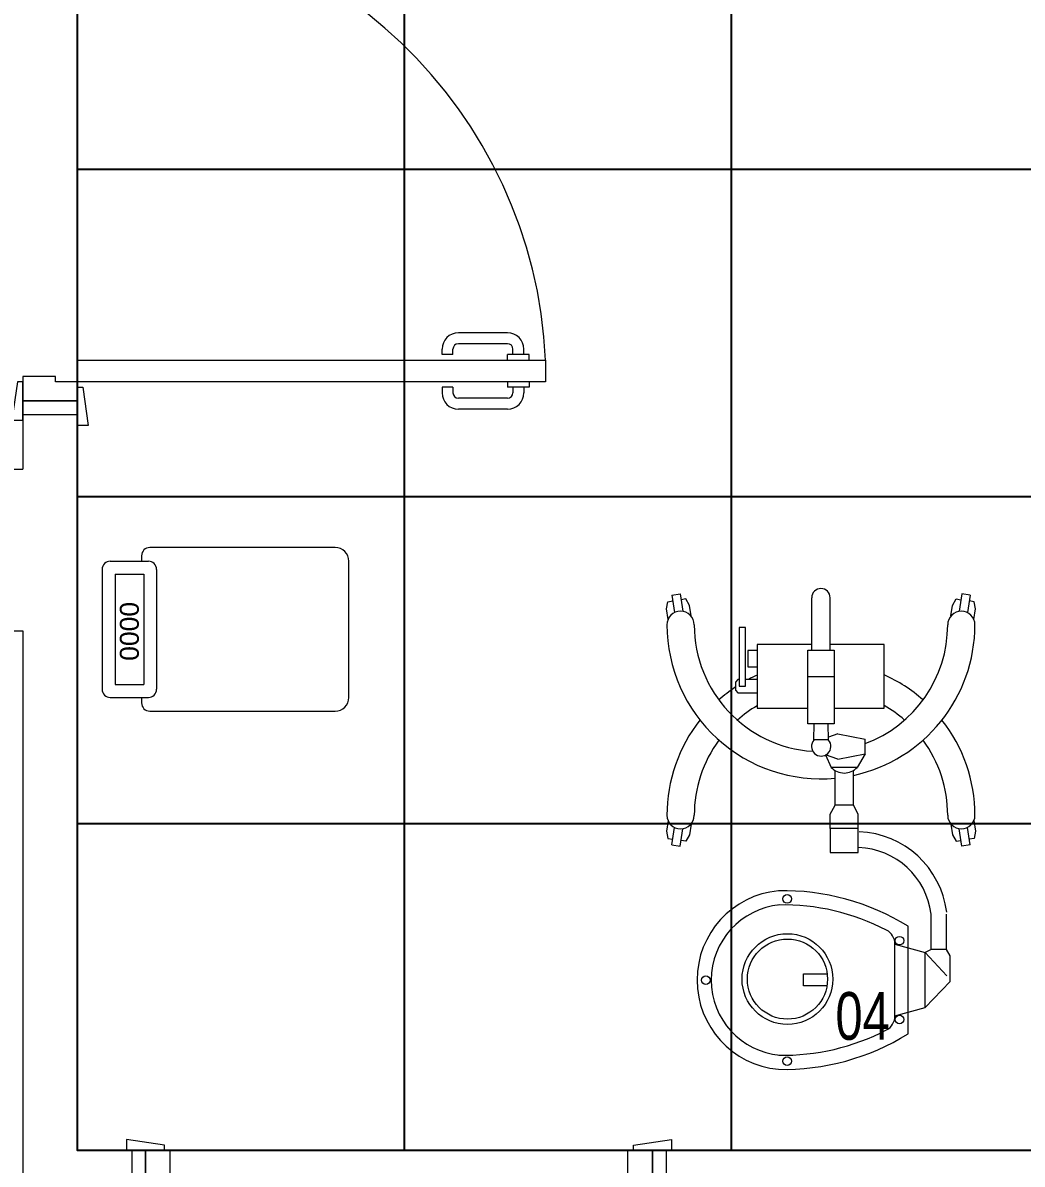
# Model space of a CAD drawing. Extents: x -12260 to 304645, y -29287 to 19916.
# Drawn here: x 34876 to 36709, y -6835 to -4741 of the extents above; entities that cross this region are included whole.
import ezdxf
from ezdxf import colors
from ezdxf.entities.mleader import LeaderData, LeaderLine
from ezdxf.math import Vec2, Vec3

# ---------------------------------------------------------------- set-up
doc = ezdxf.new("R2010")
doc.units = 0
doc.header["$LTSCALE"] = 0.25
doc.linetypes.add('DASHDOT', pattern=[25.4, 12.7, -6.35, 0, -6.35])
for name, color, linetype, lineweight in [('01-First Floor$0$72_EGR_EQP_TAG', 142, 'Continuous', 5), ('01-First Floor$0$LOADING', 253, 'Continuous', 5), ('01-First Floor$0$Walls', 251, 'Continuous', 5), ('01-First Floor$0$Wooden Joinery', 251, 'Continuous', 5), ('E-LITE-CLNG-CNDT', 6, 'DASHDOT', 35), ('T-DATA-TEXT', 2, 'Continuous', 25)]:
    doc.layers.add(name, color=color, linetype=linetype, lineweight=lineweight)
doc.layers.add('01-First Floor$0$FALSE CEILING', color=251, linetype='Continuous')
doc.styles.add('01-First Floor$0$Standard', font='arial.ttf')
doc.styles.add('01-First Floor$0$X3G_ENTITY_257CFD', font='swisscl.ttf', dxfattribs={"height": 200})
doc.styles.add('DC_Elc_Romans', font='elc_romans.shx', dxfattribs={"width": 0.7})

# ---------------------------------------------------------------- blocks, each defined once
blk = doc.blocks.new('01-First Floor$0$A$C72370EFE')
at = {"layer": '01-First Floor$0$Wooden Joinery'}
for p, q in [((-0.01, -0.04), (-0.02, -0.04)), ((-0.01, -0.03), (-0.01, -0.07)), ((0, -0.03), (-0.01, -0.03)), ((0.04, -0.03), (0.05, -0.03)), ((0.05, -0.03), (0.05, -0.07)), ((0.05, -0.04), (0.06, -0.04)), ((-0.01, -0.06), (-0.02, -0.06)), ((0.05, -0.06), (0.06, -0.06)), ((-0.05, -0.07), (-0.05, -0.16)), ((-0.03, -0.07), (-0.03, -0.16)), ((0, -0.07), (-0.01, -0.07)), ((0.04, -0.07), (0.05, -0.07)), ((0.07, -0.07), (0.07, -0.16)), ((0.09, -0.07), (0.09, -0.16)), ((-0.01, -0.17), (-0.02, -0.17)), ((-0.01, -0.17), (-0.01, -0.19)), ((0.05, -0.17), (0.06, -0.17)), ((0.05, -0.17), (0.05, -0.19)), ((-0.01, -0.19), (-0.02, -0.19)), ((0.05, -0.19), (0.06, -0.19))]:
    blk.add_line(p, q, dxfattribs=at)
for centre, radius, start, end in [((-0.02, -0.07), 0.03, 90, 180), ((0.06, -0.07), 0.03, 0, 90), ((-0.02, -0.07), 0.01, 90, 180), ((0.06, -0.07), 0.01, 0, 90), ((-0.02, -0.16), 0.03, 180, 270), ((-0.02, -0.16), 0.01, 180, 270), ((0.06, -0.16), 0.01, 270, 0), ((0.06, -0.16), 0.03, 270, 0)]:
    blk.add_arc(centre, radius, start, end, dxfattribs=at)
blk = doc.blocks.new('01-First Floor$0$A$C5DAD61B4')
at = {"layer": '01-First Floor$0$Wooden Joinery'}
for points in [[(80, 959.1), (80, 969.1), (10, 979.1), (10, 959.1)], [(940, 959.1), (940, 969.1), (1010, 979.1), (1010, 959.1)], [(70, 859.1), (70, 849.1), (0, 839.1), (0, 859.1)], [(120, 859.1), (120, 0), (80, 0), (80, 859.1)], [(950, 859.1), (950, 849.1), (1020, 839.1), (1020, 859.1)]]:
    blk.add_lwpolyline(points, close=True, dxfattribs=at)
for points in [[(45, 859.1), (45, 959.1), (20, 959.1), (20, 859.1), (45, 859.1)], [(45, 859.1), (80, 859.1), (80, 899.1), (90, 899.1), (90, 959.1), (45, 959.1), (45, 859.1)], [(975, 859.1), (940, 859.1), (940, 899.1), (930, 899.1), (930, 959.1), (975, 959.1), (975, 859.1)], [(975, 859.1), (975, 959.1), (1000, 959.1), (1000, 859.1), (975, 859.1)]]:
    blk.add_lwpolyline(points, dxfattribs=at)
blk.add_arc((80, 859.1), 860, 272.666, 0, dxfattribs=at)
at = {"layer": '01-First Floor$0$Wooden Joinery', "xscale": 999.9999999998854, "yscale": 999.9999999998854, "zscale": 999.9999999998854, "rotation": 180}
blk.add_blockref('01-First Floor$0$A$C72370EFE', (120, 0), dxfattribs=at)
blk = doc.blocks.new('01-First Floor$0$HF13461A-P')
at = {"layer": '01-First Floor$0$LOADING'}
for p, q in [((0.2579, 0.4503), (0.0379, 0.4503)), ((0.0229, 0.4353), (0.0229, 0.3653)), ((0.2493, 0.4266), (0.0466, 0.4266)), ((0.0466, 0.4266), (0.0466, 0.3739)), ((0.2493, 0.4266), (0.2493, 0.3739)), ((0.2729, 0.4353), (0.2729, 0.3653)), ((0.0229, 0.3778), (0.0129, 0.3778)), ((0.2829, 0.3778), (0.2729, 0.3778)), ((-0.0021, 0.3628), (-0.0021, 0.0228)), ((0.2493, 0.3739), (0.0466, 0.3739)), ((0.2979, 0.0228), (0.2979, 0.3628)), ((0.2579, 0.3503), (0.0379, 0.3503)), ((0.0229, -0.0022), (0.2729, -0.0022))]:
    blk.add_line(p, q, dxfattribs=at)
for centre, radius, start, end in [((0.0379, 0.4353), 0.015, 90, 180), ((0.2579, 0.4353), 0.015, 0, 90), ((0.0129, 0.3628), 0.015, 90, 180), ((0.2829, 0.3628), 0.015, 0, 90), ((0.0379, 0.3653), 0.015, 180, 270), ((0.2579, 0.3653), 0.015, 270, 0), ((0.0229, 0.0228), 0.025, 180, 270), ((0.2729, 0.0228), 0.025, 270, 0)]:
    blk.add_arc(centre, radius, start, end, dxfattribs=at)
at = {"layer": '01-First Floor$0$LOADING', "style": '01-First Floor$0$Standard'}
blk.add_text('0000', height=0.03477, dxfattribs=at).set_placement((0.0901, 0.3829))
blk = doc.blocks.new('01-First Floor$0$mobile light')
at = {"layer": '01-First Floor$0$LOADING'}
for p, q in [((1883.78, -497.56), (1883.65, -498.45)), ((1885.1, -497.29), (1883.78, -497.56)), ((1887.04, -497.59), (1885.1, -497.29)), ((1923.94, -497.59), (1925.88, -497.29)), ((1925.88, -497.29), (1927.2, -497.56)), ((1927.2, -497.56), (1927.33, -498.45)), ((1882.58, -498.29), (1882.35, -499.8)), ((1882.35, -499.8), (1885.55, -500.28)), ((1882.58, -498.29), (1885.78, -498.78)), ((1883.28, -500.85), (1883.42, -499.96)), ((1928.41, -498.29), (1925.2, -498.78)), ((1928.63, -499.8), (1925.43, -500.28)), ((1927.7, -500.85), (1927.56, -499.96)), ((1928.41, -498.29), (1928.63, -499.8)), ((1884.47, -501.5), (1883.28, -500.85)), ((1886.4, -501.79), (1884.47, -501.5)), ((1924.58, -501.79), (1926.52, -501.5)), ((1926.52, -501.5), (1927.7, -500.85)), ((1948.76, -501.94), (1947.59, -502.62)), ((1953.47, -501.94), (1948.76, -501.94)), ((1958.23, -506.5), (1953.47, -501.94)), ((1947.59, -502.62), (1941.09, -502.62)), ((1947.59, -502.62), (1947.59, -505.45)), ((1948.15, -506.5), (1952.41, -502.55)), ((1947.59, -505.45), (1941.09, -505.45)), ((1946.6, -512.08), (1948.15, -506.5)), ((1947.59, -505.45), (1948.15, -506.5)), ((1958.23, -506.5), (1948.15, -506.5)), ((1959.78, -512.08), (1958.23, -506.5)), ((1963.08, -509.67), (1943.3, -509.67)), ((1959.78, -512.08), (1946.6, -512.08)), ((1908.01, -522.53), (1909, -517.55)), ((1911.69, -517.55), (1909, -517.55)), ((1912.69, -522.53), (1911.69, -517.55)), ((1911.69, -517.55), (1914.17, -518.99)), ((1914.17, -518.99), (1914.17, -523.77)), ((1922.73, -518.8), (1921.08, -519.69)), ((1925.38, -518.8), (1922.73, -518.8)), ((1921.08, -519.69), (1914.74, -519.69)), ((1921.08, -519.69), (1921.08, -523.01)), ((1921.08, -519.69), (1921.08, -523.01)), ((1892.68, -528.06), (1892.68, -523.24)), ((1892.68, -523.24), (1906.16, -523.24)), ((1897.5, -528.06), (1897.5, -523.24)), ((1906.16, -523.24), (1906.16, -528.06)), ((1908.01, -522.53), (1908.62, -524.28)), ((1912.69, -522.53), (1911.9, -524.78)), ((1921.08, -523.01), (1914.77, -523.01)), ((1922.73, -523.93), (1921.08, -523.04)), ((1892.68, -523.97), (1883.05, -523.97)), ((1909.15, -524.25), (1906.16, -524.32)), ((1909.15, -524.25), (1909.15, -526.94)), ((1911.9, -524.78), (1914.17, -523.77)), ((1925.38, -523.93), (1922.73, -523.93)), ((1892.68, -527.34), (1883.05, -527.34)), ((1909.15, -526.94), (1906.16, -526.87)), ((1906.16, -528.06), (1892.68, -528.06)), ((1884.47, -549.77), (1883.28, -550.42)), ((1883.28, -550.42), (1883.42, -551.31)), ((1886.4, -549.48), (1884.47, -549.77)), ((1924.58, -549.48), (1926.52, -549.77)), ((1926.52, -549.77), (1927.7, -550.42)), ((1927.7, -550.42), (1927.56, -551.31)), ((1882.35, -551.47), (1885.55, -550.99)), ((1882.58, -552.98), (1882.35, -551.47)), ((1882.58, -552.98), (1885.78, -552.5)), ((1928.41, -552.98), (1925.2, -552.5)), ((1928.63, -551.47), (1925.43, -550.99)), ((1928.41, -552.98), (1928.63, -551.47)), ((1883.78, -553.71), (1883.65, -552.82)), ((1885.1, -553.98), (1883.78, -553.71)), ((1887.04, -553.69), (1885.1, -553.98)), ((1923.94, -553.69), (1925.88, -553.98)), ((1925.88, -553.98), (1927.2, -553.71)), ((1927.2, -553.71), (1927.33, -552.82))]:
    blk.add_line(p, q, dxfattribs=at)
for points in [[(1903.33, -523.24), (1903.33, -514.02), (1891.61, -514.02), (1891.61, -523.97)], [(1954.27, -524.55), (1954.27, -528.82), (1952.05, -528.82), (1952.05, -524.5)], [(1891.61, -527.34), (1891.61, -537.34), (1903.33, -537.34), (1903.33, -528.06)], [(1892.74, -537.34), (1892.74, -539.04), (1895.76, -539.04), (1895.76, -537.34)], [(1898.05, -537.34), (1898.05, -539.5)], [(1898.05, -540.63), (1898.05, -540.87), (1898.53, -541.35), (1900.02, -541.35), (1900.5, -540.87), (1900.5, -537.34)]]:
    blk.add_lwpolyline(points, dxfattribs=at)
for points in [[(1929.78, -518.8), (1925.38, -518.8), (1925.38, -523.93), (1929.78, -523.93)], [(1899.3, -539.5), (1888.5, -539.5), (1888.5, -540.63), (1899.3, -540.63)]]:
    blk.add_lwpolyline(points, close=True, dxfattribs=at)
for centre, radius in [((1945.96, -511.25), 0.793), ((1960.42, -511.25), 0.793), ((1953.01, -531.79), 8.32), ((1953.01, -531.79), 7.35), ((1938.31, -531.85), 0.793), ((1968.07, -531.85), 0.793), ((1953.19, -546.77), 0.793)]:
    blk.add_circle(centre, radius, dxfattribs=at)
for centre, radius, start, end in [((1888.02, -499.89), 2.5, 90, 270), ((1888.02, -525.64), 28.25, 12.1463, 90), ((1922.96, -525.64), 28.25, 90, 128.2073), ((1922.96, -499.89), 2.5, 270, 90), ((1888.02, -525.64), 23.25, 20.3387, 90), ((1922.96, -525.64), 23.25, 90, 126.3743), ((1942.82, -519.31), 16.86, 97.1293, 177.6115), ((1942.82, -519.31), 13.97, 97.1293, 177.6115), ((1922.96, -525.64), 28.25, 138.4974, 155.7305), ((1922.96, -525.64), 23.25, 138.7224, 150.0382), ((1980.13, -532.49), 43.32, 148.2167, 181.2501), ((1926.25, -532.49), 43.32, 358.7499, 31.7833), ((1946.6, -514.96), 2.89, 90, 152.4092), ((1959.78, -514.96), 2.89, 27.5908, 90), ((1980.13, -532.49), 40.72, 152.4092, 181.2501), ((1926.25, -532.49), 40.72, 358.7499, 27.5908), ((1911.94, -521.38), 3.27, 313.0112, 46.9888), ((1888.02, -525.64), 28.25, 270, 5.3386), ((1883.05, -525.65), 1.68, 90, 270), ((1910.32, -525.6), 1.78, 229.0673, 130.9327), ((1888.02, -525.64), 23.25, 270, 356.3184), ((1953.19, -531.93), 16.44, 185.2361, 354.7639), ((1953.19, -531.93), 13.84, 185.2361, 354.7639), ((1922.96, -525.64), 28.25, 204.483, 208.105), ((1922.96, -525.64), 23.25, 210.2349, 221.2776), ((1922.96, -525.64), 28.25, 213.7985, 221.5026), ((1922.96, -525.64), 23.25, 233.6257, 270), ((1922.96, -525.64), 28.25, 231.7927, 270), ((1888.02, -551.39), 2.5, 90, 270), ((1922.96, -551.39), 2.5, 270, 90)]:
    blk.add_arc(centre, radius, start, end, dxfattribs=at)
blk = doc.blocks.new('01-First Floor')
at = {"layer": '01-First Floor$0$FALSE CEILING', "linetype": 'Continuous'}
for p, q in [((35576, -6810), (35576, -2810)), ((36176, -6810), (36176, -2810)), ((34976, -5010), (38476, -5010)), ((34976, -5610), (38476, -5610)), ((34976, -6210), (38476, -6210))]:
    blk.add_line(p, q, dxfattribs=at)
at = {"layer": '01-First Floor$0$FALSE CEILING'}
blk.add_lwpolyline([(34976, -2810), (38476, -2810), (38476, -6810), (34976, -6810)], close=True, dxfattribs=at)
at = {"layer": '01-First Floor$0$Walls'}
for p, q in [((34876, -5460), (34876, -5560)), ((34876, -5460), (34976, -5460)), ((34976, -5460), (34976, -6810)), ((34787.4, -5560), (34876, -5560)), ((34788.5, -5856.9, 0), (34876, -5856.9, 0)), ((34876, -5856.9), (34876, -8970)), ((35076, -6810), (34976, -6810)), ((38476, -6810), (36056, -6810))]:
    blk.add_line(p, q, dxfattribs=at)
at = {"layer": '01-First Floor$0$LOADING', "lineweight": 0, "xscale": 1000, "yscale": 1000, "zscale": 1000, "rotation": 90.00000000000001}
blk.add_blockref('01-First Floor$0$HF13461A-P', (35471.7, -6001.8, -0.1), dxfattribs=at)
at = {"layer": '01-First Floor$0$LOADING', "xscale": 10, "yscale": 10, "zscale": 10, "rotation": 270}
blk.add_blockref('01-First Floor$0$mobile light', (41596.6, 13034.6, -0.1), dxfattribs=at)
at = {"layer": '01-First Floor$0$Wooden Joinery', "rotation": 90.00000000000001}
blk.add_blockref('01-First Floor$0$A$C5DAD61B4', (35835.1, -5480), dxfattribs=at)
at = {"layer": '01-First Floor$0$Wooden Joinery'}
blk.add_blockref('01-First Floor$0$A$C5DAD61B4', (35056, -7769.1), dxfattribs=at)
at = {"layer": '01-First Floor$0$72_EGR_EQP_TAG', "insert": (36416.6, -6519.4, -0.1), "char_height": 87.47, "attachment_point": 2, "style": '01-First Floor$0$X3G_ENTITY_257CFD'}
blk.add_mtext('04', dxfattribs=at)
blk = doc.blocks.new('DC_Arrow-ArrowEllipse')
at = {"color": 0}
blk.add_ellipse((0, 0), major_axis=(0.4, 0), ratio=0.4, dxfattribs=at)
at = {"color": 0, "ltscale": 0.5}
blk.add_solid([(-1.4, 0.167), (-0.4, 0), (-1.4, -0.167)], dxfattribs=at)

msp = doc.modelspace()

# ---------------------------------------------------------------- block references
at = {"layer": 'E-LITE-CLNG-CNDT'}
msp.add_blockref('01-First Floor', (0, 0), dxfattribs=at)

# ---------------------------------------------------------------- leaders
at = {"layer": 'T-DATA-TEXT'}
ml = msp.add_multileader_mtext('Standard', dxfattribs=at)
ml.set_content('LINE 9 TO SOUND RACK\\PIN DATA ROOM  ', color=256, style='DC_Elc_Romans')
ml.set_leader_properties(color=45)
ml.set_arrow_properties(name='DC_Arrow-ArrowEllipse')
ml.build(insert=Vec2(0, 0))
ml.multileader.update_dxf_attribs({"dogleg_length": 2, "arrow_head_size": 200, "scale": 100})
ctx = ml.context
ctx.base_point, ctx.scale, ctx.char_height, ctx.arrow_head_size, ctx.landing_gap_size, ctx.plane_origin = Vec3(16665.2, -4318.2), 100, 200, 200, 200, Vec3(27116.8, 2558.3)
notes = []
notes.append((ctx, [(0, (1, 1, 0), (16465.2, -4318.2), (1, 0), 200, [(0, [(15276, -3169)], 0, [])])]))
ctx.mtext.insert, ctx.mtext.width, ctx.mtext.flow_direction = Vec3(16865.2, -4218.2), 2820.295, 5
ml = msp.add_multileader_mtext('Standard', dxfattribs=at)
ml.set_content('LINE 6 TO SOUND RACK\\PIN DATA ROOM  ', color=256, style='DC_Elc_Romans')
ml.set_leader_properties(color=45)
ml.set_arrow_properties(name='DC_Arrow-ArrowEllipse')
ml.build(insert=Vec2(0, 0))
ml.multileader.update_dxf_attribs({"dogleg_length": 2, "arrow_head_size": 200, "scale": 100})
ctx = ml.context
ctx.base_point, ctx.scale, ctx.char_height, ctx.arrow_head_size, ctx.landing_gap_size, ctx.plane_origin = Vec3(506.2, -4605.2), 100, 200, 200, 200, Vec3(14018.9, -846.1)
notes.append((ctx, [(1, (1, 1, 0), (3686.2, -4605.2), (-1, 0), 200, [(0, [(4115.9, -5627.2)], 0, [])])]))
ctx.mtext.insert, ctx.mtext.width, ctx.mtext.flow_direction = Vec3(706.2, -4505.2), 2820.295, 5
for ctx, leaders in notes:
    for number, flags, end, landing, length, lines in leaders:
        leader = LeaderData()
        leader.index, (leader.has_last_leader_line, leader.has_dogleg_vector, leader.attachment_direction) = number, flags
        leader.last_leader_point, leader.dogleg_vector, leader.dogleg_length = Vec3(end), Vec3(landing), length
        for number, points, colour, breaks in lines:
            line = LeaderLine()
            line.index, line.vertices, line.color, line.breaks = number, Vec3.list(points), colors.encode_raw_color(colour), breaks
            leader.lines.append(line)
        ctx.leaders.append(leader)

doc.saveas('drawing.dxf')
